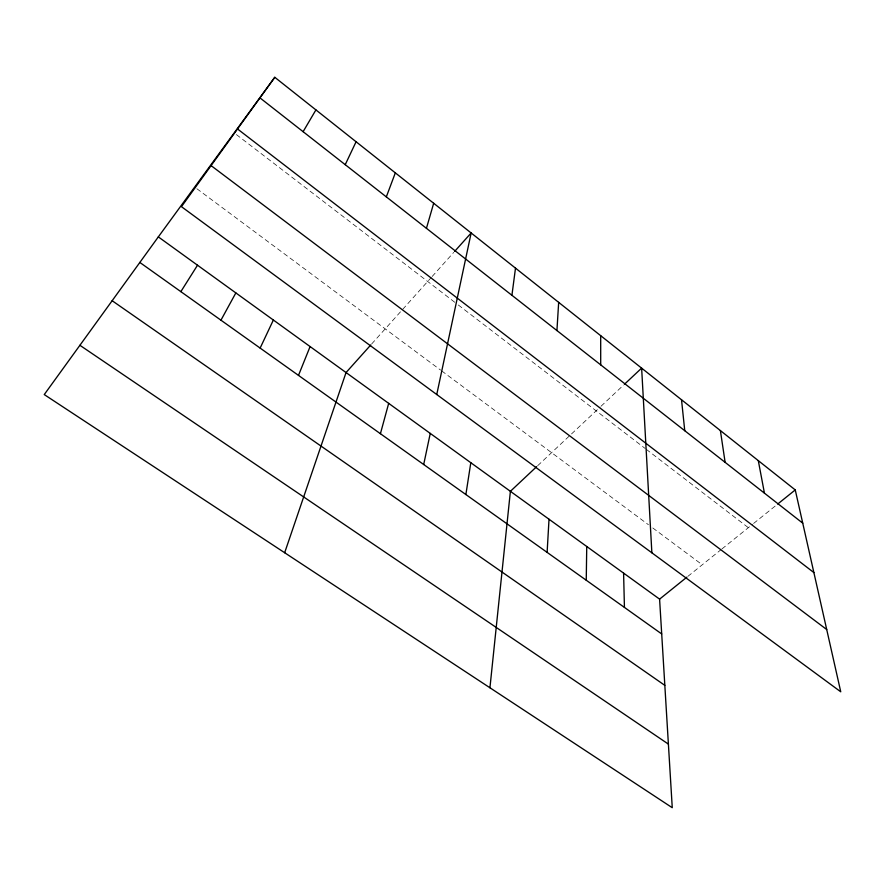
<?xml version="1.0" encoding="UTF-8"?>
<svg xmlns="http://www.w3.org/2000/svg" width="885" height="885" viewBox="0 0 885 885"><rect width="100%" height="100%" fill="white"/><g stroke="black" fill="none" stroke-linecap="round" stroke-linejoin="round"><path stroke-width="0.66" stroke-dasharray="4.42 3.32" d="M371.689 343.944L431.26 277.492M432.157 276.485L453.717 252.424M537.682 465.698L600.052 407.155M601.026 406.237L623.604 385.041M687.877 576.367L720.888 549.784M721.928 548.954L752.56 524.296M753.611 523.444L776.676 504.87M196.879 188.737L440.586 370.074M441.692 370.903L648.439 524.728M652.809 527.98L702.27 564.785M236.395 134.586L457.235 304.163M458.33 305.004L645.253 448.529M646.315 449.348L748.345 527.681"/><path stroke-width="1.33" d="M586.246 580.228L586.744 546.499M547.118 552.373L549.021 519.241M556.93 330.559L558.667 302.349M489.936 687.778L510.391 491.319L536.686 466.627M511.917 295.291L515.501 268.133M465.875 494.538L470.809 462.711M423.694 464.514L430.254 433.407M436.748 394.522L471.152 232.976L454.636 251.406M380.417 433.705L388.681 403.361M426.437 228.319L433.683 203.262M284.66 552.738L346.046 372.552L370.793 344.951M386.325 196.879L395.329 172.863M298.488 375.384L310.093 346.577M260.146 348.082L273.365 320.027M345.227 164.687L356.091 141.744M220.951 320.182L235.841 292.924M303.113 131.688L315.923 109.895M180.861 291.641L197.51 265.212M158.327 236.892L44.25 394.577L672.257 807.706L659.591 599.134L158.327 236.892L274.781 77.294L795.25 489.925L840.75 691.793L181.458 206.67L274.781 77.294M624.611 384.101L641.636 368.127L651.869 552.804M659.591 599.134L686.848 577.186M777.705 504.041L795.25 489.925M79.904 345.294L668.396 744.108M112.152 300.723L664.823 685.355M139.841 262.447L661.703 633.948M211.084 165.617L826.723 629.545M237.512 128.967L813.89 572.595M259.947 97.859L802.75 523.168M758.29 460.609L764.441 493.155M720.39 430.564L725.125 462.346M681.516 399.743L684.758 430.718M623.593 573.126L624.434 607.409M600.694 335.669L600.705 364.863"/></g></svg>
